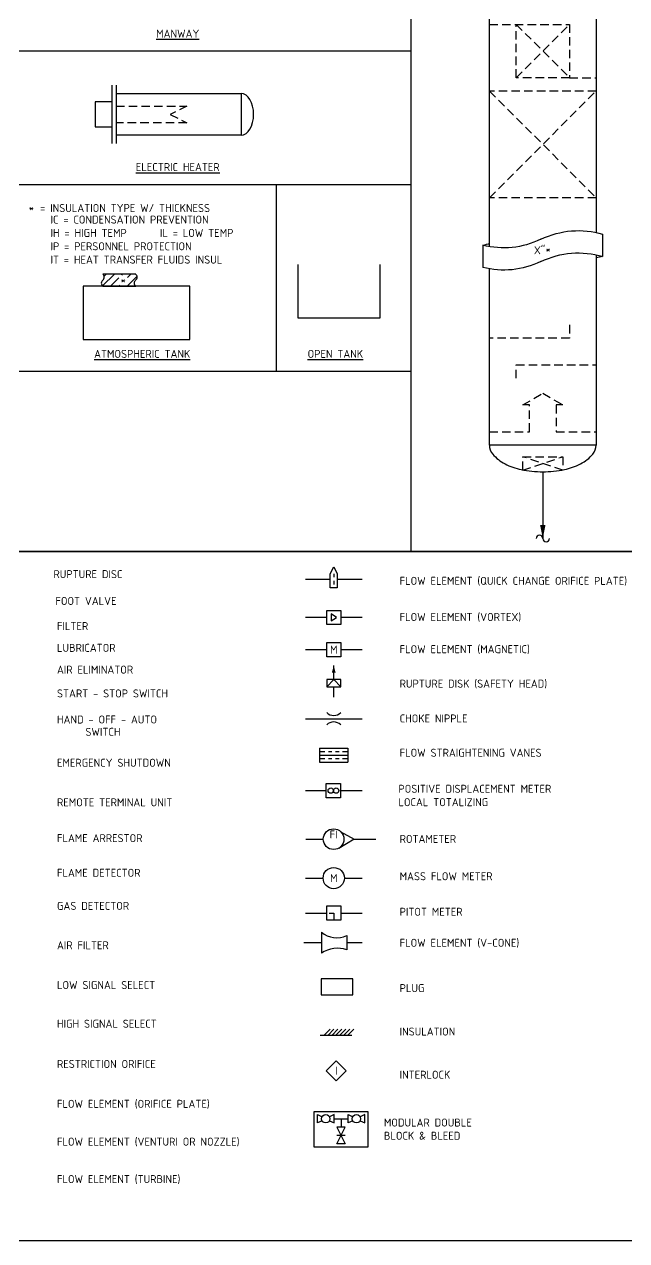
# Model space of a CAD drawing. Header units: millimetres. Extents: x -325 to 284974, y -1 to 659558.
# Drawn here: x 3273.2 to 3498.9, y 877.3 to 1333.1 of the extents above; entities that cross this region are included whole.
import ezdxf
from ezdxf.enums import TextEntityAlignment as Align

# ---------------------------------------------------------------- set-up
doc = ezdxf.new("R2010")
doc.units = ezdxf.units.MM
doc.header["$LTSCALE"] = 0.5
doc.linetypes.add('HIDDEN', pattern=[9.525, 6.35, -3.175])
doc.linetypes.add('PHANTOM', pattern=[2.5, 1.25, -0.25, 0.25, -0.25, 0.25, -0.25])
for name, color, linetype in [('EQUIP', 3, 'Continuous'), ('MAJOR', 4, 'Continuous'), ('MINOR', 1, 'Continuous'), ('PID', 2, 'Continuous'), ('PROCESS', 4, 'Continuous'), ('SYMBOLS', 2, 'Continuous'), ('TEXT', 2, 'Continuous'), ('TEXT_10', 2, 'Continuous')]:
    doc.layers.add(name, color=color, linetype=linetype)
doc.styles.add('X1', font='iso3098b.shx', dxfattribs={"height": 0.125})

# ---------------------------------------------------------------- blocks, each defined once
blk = doc.blocks.new('SP_PTUBE')
for p, q in [((-0.125, -0.125), (-0.125, 0.125)), ((-0.125, 0.125), (0.125, 0.125)), ((-0.078125, 0), (0, 0)), ((0, 0), (0, -0.125)), ((0.125, 0.125), (0.125, -0.125)), ((0.125, -0.125), (-0.125, -0.125))]:
    blk.add_line(p, q)
blk = doc.blocks.new('TMETER')
for p, q in [((-0.125, -0.125), (-0.125, 0.125)), ((-0.125, 0.125), (0.125, 0.125)), ((0.125, 0.125), (0.125, -0.125)), ((0.125, -0.125), (-0.125, -0.125))]:
    blk.add_line(p, q)
for centre in [(0, 0.046875), (0, -0.046875)]:
    blk.add_circle(centre, 0.046875)
blk = doc.blocks.new('FIXEDR')
for centre, start, end in [((0, 0.234375), 225, 315), ((0, -0.234375), 45, 135)]:
    blk.add_arc(centre, 0.176777, start, end)
blk = doc.blocks.new('STVANE')
for p, q in [((-0.25, 0.125), (0.25, 0.125)), ((-0.25, 0.125), (-0.25, -0.125)), ((-0.25, 0.0625), (-0.15625, 0.0625)), ((-0.09375, 0.0625), (-0.03125, 0.0625)), ((0.03125, 0.0625), (0.09375, 0.0625)), ((0.15625, 0.0625), (0.25, 0.0625)), ((0.25, 0.125), (0.25, -0.125)), ((-0.25, -0.0625), (-0.15625, -0.0625)), ((-0.25, -0.125), (0.25, -0.125)), ((-0.09375, -0.0625), (-0.03125, -0.0625)), ((0.03125, -0.0625), (0.09375, -0.0625)), ((0.15625, -0.0625), (0.25, -0.0625))]:
    blk.add_line(p, q)
blk = doc.blocks.new('VORTEX')
for p, q in [((-0.125, 0.125), (0.125, 0.125)), ((-0.125, -0.125), (-0.125, 0.125)), ((0.046875, 0), (-0.046875, 0.0625)), ((-0.046875, 0.0625), (-0.046875, -0.0625)), ((-0.046875, -0.0625), (0.046875, 0)), ((0.125, 0.125), (0.125, -0.125)), ((0.125, -0.125), (-0.125, -0.125))]:
    blk.add_line(p, q)
blk = doc.blocks.new('RUPTURE')
for p, q in [((0.0625, 0.125), (-0.0625, 0.125)), ((-0.0625, 0.125), (-0.0625, -0.125)), ((0.0625, 0), (-0.0625, 0.125)), ((-0.0625, -0.125), (0.0625, 0)), ((0.0625, -0.125), (0.0625, 0.125)), ((-0.0625, -0.125), (0.0625, -0.125))]:
    blk.add_line(p, q)
blk = doc.blocks.new('SRMETER')
for p, q in [((-0.0625, 0.09375), (0, 0.21875)), ((0, 0.21875), (0.0625, 0.09375)), ((-0.0625, -0.15625), (-0.0625, 0.09375)), ((0, 0.09375), (0, 0.03125)), ((0.0625, 0.09375), (0.0625, -0.15625)), ((0.0625, -0.15625), (-0.0625, -0.15625)), ((0, -0.03125), (0, -0.09375))]:
    blk.add_line(p, q)

msp = doc.modelspace()

# ---------------------------------------------------------------- linework, layer by layer
at = {"linetype": 'Continuous'}
for p, q in [((3418.04, 1653.09), (3418.04, 1135.59)), ((3150.7, 1323.09), (3418.04, 1323.09)), ((2910.7, 1273.09), (3418.04, 1273.09)), ((3367.54, 1273.09), (3367.54, 1203.09)), ((2910.7, 1203.09), (3418.04, 1203.09))]:
    msp.add_line(p, q, dxfattribs=at)
for points in [[(3821.53, 1135.59), (2910.7, 1135.59), (2910.7, 1668.4), (3821.53, 1668.4)], [(2910.7, 1135.59), (3821.53, 1135.59), (3821.53, 877.27), (2910.7, 877.27)]]:
    msp.add_lwpolyline(points, close=True, dxfattribs=at)
at = {"layer": 'EQUIP', "linetype": 'Continuous'}
for p, q in [((3447.49, 1250), (3447.49, 1353.07)), ((3487.49, 1353.07), (3487.49, 1255.05)), ((3489.9, 1254.45), (3489.9, 1246.12)), ((3445.04, 1250.33), (3445.04, 1242.01)), ((3487.49, 1246.6), (3487.49, 1175.43)), ((3375.71, 1243.09), (3375.71, 1223.09)), ((3406.52, 1223.09), (3406.52, 1243.09)), ((3447.49, 1175.43), (3447.49, 1241.61)), ((3314.93, 1239.49), (3302.62, 1239.49)), ((3335.21, 1234.99), (3295.21, 1234.99)), ((3295.21, 1234.99), (3295.21, 1214.99)), ((3302.62, 1234.99), (3314.93, 1234.99)), ((3335.21, 1214.99), (3335.21, 1234.99)), ((3375.71, 1223.09), (3406.52, 1223.09)), ((3295.21, 1214.99), (3335.21, 1214.99))]:
    msp.add_line(p, q, dxfattribs=at)
at = {"layer": 'EQUIP', "color": 7, "linetype": 'HIDDEN'}
for p, q in [((3447.49, 1333.07), (3477.49, 1333.07)), ((3457.49, 1333.07), (3477.49, 1313.07)), ((3457.49, 1313.07), (3477.49, 1333.07)), ((3457.49, 1313.07), (3457.49, 1333.07)), ((3477.49, 1333.07), (3477.49, 1313.07)), ((3477.49, 1313.07), (3457.49, 1313.07)), ((3477.49, 1313.07), (3487.49, 1313.07)), ((3447.49, 1308.07), (3487.49, 1268.07)), ((3447.49, 1268.07), (3487.49, 1308.07)), ((3487.49, 1308.07), (3447.49, 1308.07)), ((3307.57, 1302.46), (3334.13, 1302.46)), ((3334.13, 1302.46), (3327.88, 1299.34)), ((3327.88, 1299.34), (3334.13, 1296.21)), ((3334.13, 1296.21), (3307.57, 1296.21)), ((3487.49, 1268.07), (3447.49, 1268.07)), ((3477.49, 1220.43), (3477.49, 1215.43)), ((3477.49, 1215.43), (3447.49, 1215.43)), ((3457.49, 1205.43), (3487.49, 1205.43)), ((3457.49, 1200.43), (3457.49, 1205.43)), ((3459.99, 1171.05), (3474.99, 1171.05)), ((3474.99, 1166.05), (3459.99, 1171.05)), ((3459.99, 1166.05), (3474.99, 1171.05)), ((3459.99, 1166.05), (3459.99, 1171.05)), ((3474.99, 1171.05), (3474.99, 1166.05))]:
    msp.add_line(p, q, dxfattribs=at)
at = {"layer": 'EQUIP'}
for p, q in [((3306.01, 1310.27), (3306.01, 1288.4)), ((3307.57, 1310.27), (3307.57, 1288.4)), ((3306.01, 1304.02), (3299.76, 1304.02)), ((3299.76, 1304.02), (3299.76, 1294.65)), ((3307.57, 1307.15), (3354.45, 1307.15)), ((3354.45, 1307.15), (3354.45, 1291.52)), ((3299.76, 1294.65), (3306.01, 1294.65)), ((3354.45, 1291.52), (3307.57, 1291.52))]:
    msp.add_line(p, q, dxfattribs=at)
at = {"layer": 'EQUIP', "color": 7, "linetype": 'HIDDEN'}
msp.add_lwpolyline([(3447.49, 1180.43), (3462.49, 1180.43), (3462.49, 1190.43), (3459.99, 1190.43), (3467.49, 1194.8), (3474.99, 1190.43), (3472.49, 1190.43), (3472.49, 1180.43), (3487.49, 1180.43)], dxfattribs=at)
at = {"layer": 'EQUIP'}
msp.add_lwpolyline([(3487.49, 1175.43), (3447.49, 1175.43, 0.174705), (3448.71, 1172.04, 0.104203), (3453.34, 1168.36, 0.064948), (3459.4, 1166.26, 0.051099), (3467.49, 1165.43, 0.051099), (3475.57, 1166.26, 0.064948), (3481.63, 1168.36, 0.104203), (3486.26, 1172.04, 0.174705)], format="xyb", close=True, dxfattribs=at)
at = {"layer": 'EQUIP', "linetype": 'Continuous'}
for centre, start, end in [((3303.46, 1236.11), 126.8699, 233.1301), ((3301.77, 1238.36), 306.8699, 53.1301), ((3315.77, 1236.11), 126.8699, 233.1301), ((3314.08, 1238.36), 306.8699, 53.1301)]:
    msp.add_arc(centre, 1.41, start, end, dxfattribs=at)
at = {"layer": 'EQUIP'}
msp.add_ellipse((3354.45, 1299.34), major_axis=(0, 7.81), ratio=0.6, start_param=3.141593, end_param=6.283185, dxfattribs=at)
at = {"layer": 'EQUIP', "linetype": 'Continuous', "extrusion": (0, 0, -1)}
for centre, major_axis, ratio, start_param, end_param in [((3480.69, 1204.59), (0.46, 51.18), 0.785384, 5.918565, 6.503079), ((3452.92, 1300.46), (0, 51.17), 0.769782, 2.784022, 3.342951), ((3453, 1200.2), (0, 51.17), 0.769782, 6.081827, 6.145248), ((3480.69, 1195.91), (0.46, 51.51), 0.785389, 5.921047, 6.501623), ((3481.04, 1296.35), (0, 51.51), 0.769782, 2.916154, 2.979442), ((3452.92, 1292.15), (0, 51.17), 0.769782, 2.784022, 3.342951)]:
    msp.add_ellipse(centre, major_axis=major_axis, ratio=ratio, start_param=start_param, end_param=end_param, dxfattribs=at)
at = {"layer": 'MINOR', "linetype": 'Continuous'}
msp.add_line((3467.49, 1165.43), (3467.49, 1140.43), dxfattribs=at)
at = {"layer": 'PID'}
msp.add_lwpolyline([(3467.49, 1140.43, 0, 2, 0), (3467.49, 1145.43, 2, 2, 0)], format="xyseb", dxfattribs=at)
msp.add_lwpolyline([(3396.25, 975.34), (3384.38, 975.34), (3384.38, 969.41), (3396.25, 969.41)], close=True, dxfattribs=at)
for centre, start, end in [((3466.24, 1140.43), 0, 180), ((3468.74, 1140.43), 180, 0)]:
    msp.add_arc(centre, 1.25, start, end, dxfattribs=at)
at = {"layer": 'PROCESS'}
for p, q in [((3378.57, 1125.2), (3387.83, 1125.2)), ((3390.48, 1125.2), (3399.74, 1125.2)), ((3386.51, 1110.83), (3378.57, 1110.83)), ((3399.74, 1110.83), (3391.8, 1110.83)), ((3378.57, 1098.75), (3386.51, 1098.75)), ((3391.8, 1098.75), (3399.74, 1098.75)), ((3378.57, 1072.87), (3399.74, 1072.87)), ((3378.57, 1045.92), (3386.35, 1045.92)), ((3391.71, 1045.92), (3399.74, 1045.92)), ((3378.68, 1027.7), (3385.11, 1027.7)), ((3396.96, 1027.7), (3404.9, 1027.7)), ((3378.57, 1013.14), (3385.18, 1013.14)), ((3393.12, 1013.14), (3399.74, 1013.14)), ((3378.57, 1000.05), (3386.51, 1000.05)), ((3391.8, 1000.05), (3399.74, 1000.05)), ((3384.52, 988.93), (3377.91, 988.93)), ((3399.74, 988.93), (3394.08, 988.93))]:
    msp.add_line(p, q, dxfattribs=at)
at = {"layer": 'SYMBOLS'}
for p, q in [((3389.15, 1087.51), (3389.15, 1092.8)), ((3389.15, 1080.89), (3389.15, 1084.86)), ((3383.86, 1059.23), (3394.45, 1059.23)), ((3384.52, 992.83), (3384.52, 985.06)), ((3394.08, 991.57), (3394.08, 986.28)), ((3384.06, 954.26), (3395.93, 954.26)), ((3385.55, 954.26), (3387.75, 956.47)), ((3387.03, 954.26), (3389.23, 956.47)), ((3388.51, 954.26), (3390.72, 956.47)), ((3389.99, 954.26), (3392.2, 956.47)), ((3391.48, 954.26), (3393.68, 956.47)), ((3392.96, 954.26), (3395.16, 956.47)), ((3394.44, 954.26), (3396.65, 956.47)), ((3389.28, 922.94), (3394.53, 922.94)), ((3391.91, 922.94), (3391.91, 919.76)), ((3393.46, 916.64), (3390.35, 916.64))]:
    msp.add_line(p, q, dxfattribs=at)
for points in [[(3386.51, 1096.11), (3386.51, 1101.4), (3391.8, 1101.4), (3391.8, 1096.11)], [(3390.1, 937.23), (3386.36, 940.97), (3390.1, 944.72), (3393.84, 940.97)], [(3381.86, 925.69), (3401.96, 925.69), (3401.96, 912.34), (3381.86, 912.34)], [(3393.46, 913.53), (3390.35, 913.53), (3393.46, 919.76), (3390.35, 919.76)]]:
    msp.add_lwpolyline(points, close=True, dxfattribs=at)
msp.add_lwpolyline([(3389.15, 1090.13, 1.43, 0, 0), (3389.15, 1092.8, 0, 0, 0)], format="xyseb", dxfattribs=at)
for points in [[(3391.57, 1030.63), (3396.84, 1027.73), (3391.04, 1024.29)], [(3384.77, 922.24), (3383.04, 921.38), (3383.04, 924.5), (3384.77, 923.64)], [(3387.55, 922.24), (3389.28, 921.38), (3389.28, 924.5), (3387.55, 923.64)], [(3396.26, 922.24), (3394.53, 921.38), (3394.53, 924.5), (3396.26, 923.64)], [(3399.05, 922.24), (3400.77, 921.38), (3400.77, 924.5), (3399.05, 923.64)]]:
    msp.add_lwpolyline(points, dxfattribs=at)
for centre, radius in [((3389.1, 1027.73), 3.87), ((3389.15, 1013.14), 3.97), ((3386.16, 922.94), 1.56), ((3397.65, 922.94), 1.56)]:
    msp.add_circle(centre, radius, dxfattribs=at)
for centre, radius, start, end in [((3390.34, 1000.16), 9.36, 231.5262, 293.5052), ((3390.6, 975.48), 11.35, 72.1679, 122.4295)]:
    msp.add_arc(centre, radius, start, end, dxfattribs=at)
at = {"layer": 'TEXT'}
for p, q in [((3302.53, 1235.06), (3306.95, 1239.49)), ((3303.12, 1238.75), (3303.86, 1239.49)), ((3305.55, 1234.99), (3308.66, 1238.09)), ((3308.64, 1234.99), (3308.99, 1235.34)), ((3309.7, 1239.13), (3310.05, 1239.49)), ((3311.74, 1234.99), (3315.45, 1238.7)), ((3311.82, 1238.17), (3313.14, 1239.49)), ((3314.83, 1234.99), (3314.87, 1235.03))]:
    msp.add_line(p, q, dxfattribs=at)

# ---------------------------------------------------------------- block references
at = {"layer": 'SYMBOLS', "xscale": 21.17224998714391, "yscale": 21.17224998714391, "zscale": 21.17224998714391}
for name, p in [('SRMETER', (3389.15, 1125.2)), ('VORTEX', (3389.15, 1110.83)), ('FIXEDR', (3389.15, 1072.87)), ('STVANE', (3389.15, 1059.23)), ('SP_PTUBE', (3389.15, 1000.05))]:
    msp.add_blockref(name, p, dxfattribs=at)
at = {"layer": 'SYMBOLS', "rotation": 90}
for name, p, xscale, yscale, zscale in [('RUPTURE', (3389.15, 1086.18), 21.17224998714391, 21.17224998714391, 21.17224998714391), ('TMETER', (3389.03, 1045.93), 21.44791249999898, 21.44791249999898, 21.44791249999898)]:
    msp.add_blockref(name, p, dxfattribs=dict(at, xscale=xscale, yscale=yscale, zscale=zscale))

# ---------------------------------------------------------------- texts
at = {"layer": 'MAJOR', "color": 2, "linetype": 'PHANTOM', "style": 'X1'}
for p in [(3275.83, 1264.29), (3469.46, 1248.8), (3310.24, 1237.24)]:
    msp.add_text('*', height=3, dxfattribs=at).set_placement(p, align=Align.MIDDLE)
at = {"layer": 'SYMBOLS', "style": 'X1'}
for s, p in [('M', (3389.15, 1098.75)), ('M', (3389.15, 1013.14)), ('I', (3390.1, 940.97))]:
    msp.add_text(s, height=3, dxfattribs=at).set_placement(p, align=Align.MIDDLE)
msp.add_text('FI', height=3, dxfattribs=at).set_placement((3389.1, 1027.99), align=Align.CENTER)
at = {"layer": 'TEXT_10', "style": 'X1'}
for s, p in [('%%UMANWAY', (3330.7, 1328.09)), ('%%UELECTRIC HEATER', (3330.7, 1278.09)), ('X"', (3466.27, 1246.93)), ('%%UATMOSPHERIC TANK', (3317.38, 1208.09)), ('%%UOPEN TANK', (3389.76, 1208.09))]:
    msp.add_text(s, height=3, dxfattribs=at).set_placement(p, align=Align.CENTER)
for s, p in [('= INSULATION TYPE W/ THICKNESS', (3279.13, 1262.74)), ('IC = CONDENSATION PREVENTION', (3283.02, 1258.4)), ('IH = HIGH TEMP', (3283.02, 1253.4)), ('IL = LOW TEMP', (3324, 1253.4)), ('IP = PERSONNEL PROTECTION', (3283.02, 1248.4)), ('IT = HEAT TRANSFER FLUIDS INSUL', (3283.02, 1243.4)), ('RUPTURE DISC', (3284.12, 1125.54)), ('FLOW ELEMENT (QUICK CHANGE ORIFICE PLATE)', (3413.84, 1123.03)), ('FOOT VALVE', (3284.86, 1115.5)), ('FLOW ELEMENT (VORTEX)', (3413.84, 1109.48)), ('FILTER', (3285.44, 1106.08)), ('LUBRICATOR', (3285.44, 1097.92)), ('FLOW ELEMENT (MAGNETIC)', (3413.84, 1097.42)), ('AIR ELIMINATOR', (3285.44, 1089.75)), ('RUPTURE DISK (SAFETY HEAD)', (3413.84, 1084.5)), ('START - STOP SWITCH', (3285.44, 1080.85)), ('HAND - OFF - AUTO', (3285.44, 1071.07)), ('CHOKE NIPPLE', (3413.84, 1071.46)), ('SWITCH', (3296.08, 1066.45)), ('EMERGENCY SHUTDOWN', (3285.44, 1054.87)), ('FLOW STRAIGHTENING VANES', (3413.84, 1058.62)), ('POSITIVE DISPLACEMENT METER', (3413.39, 1045.11)), ('REMOTE TERMINAL UNIT', (3285.44, 1040.03)), ('LOCAL TOTALIZING', (3413.39, 1040.09)), ('FLAME ARRESTOR', (3285.44, 1026.61)), ('ROTAMETER', (3413.84, 1026.32)), ('FLAME DETECTOR', (3285.44, 1013.62)), ('MASS FLOW METER', (3413.84, 1012.33)), ('GAS DETECTOR', (3285.44, 1001.23)), ('PITOT METER', (3413.84, 999.02)), ('AIR FILTER', (3285.44, 986.47)), ('FLOW ELEMENT (V-CONE)', (3413.84, 987.39)), ('LOW SIGNAL SELECT', (3285.44, 971.57)), ('PLUG', (3413.84, 970.41)), ('HIGH SIGNAL SELECT', (3285.44, 957.07)), ('INSULATION', (3413.84, 954.14)), ('RESTRICTION ORIFICE', (3285.44, 941.99)), ('INTERLOCK', (3413.84, 937.96)), ('FLOW ELEMENT (ORIFICE PLATE)', (3285.44, 927.05)), ('MODULAR DOUBLE', (3407.94, 920.03)), ('FLOW ELEMENT (VENTURI OR NOZZLE)', (3285.44, 912.87)), ('BLOCK & BLEED', (3407.94, 915.09)), ('FLOW ELEMENT (TURBINE)', (3285.44, 898.84))]:
    msp.add_text(s, height=3, dxfattribs=at).set_placement(p)

doc.saveas('drawing.dxf')
